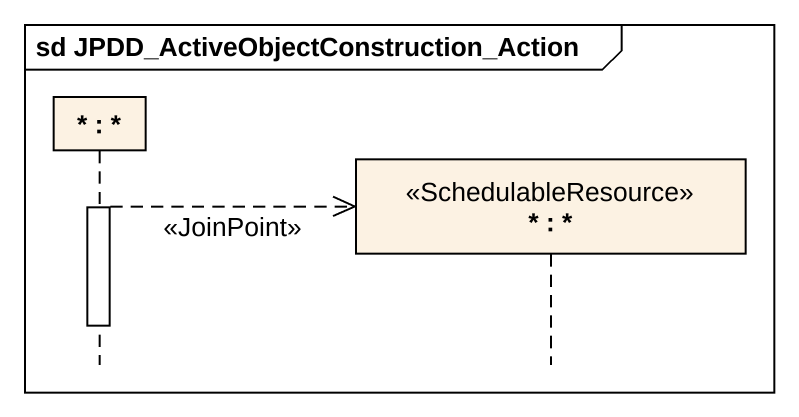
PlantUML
@startuml
mainframe sd JPDD_ActiveObjectConstruction_Action
hide footbox
participant "* : *" as object1
participant "* : *" as object2 <<SchedulableResource>>

activate object1
object1 -->> object2 ** : <<JoinPoint>>
deactivate object1
@enduml
